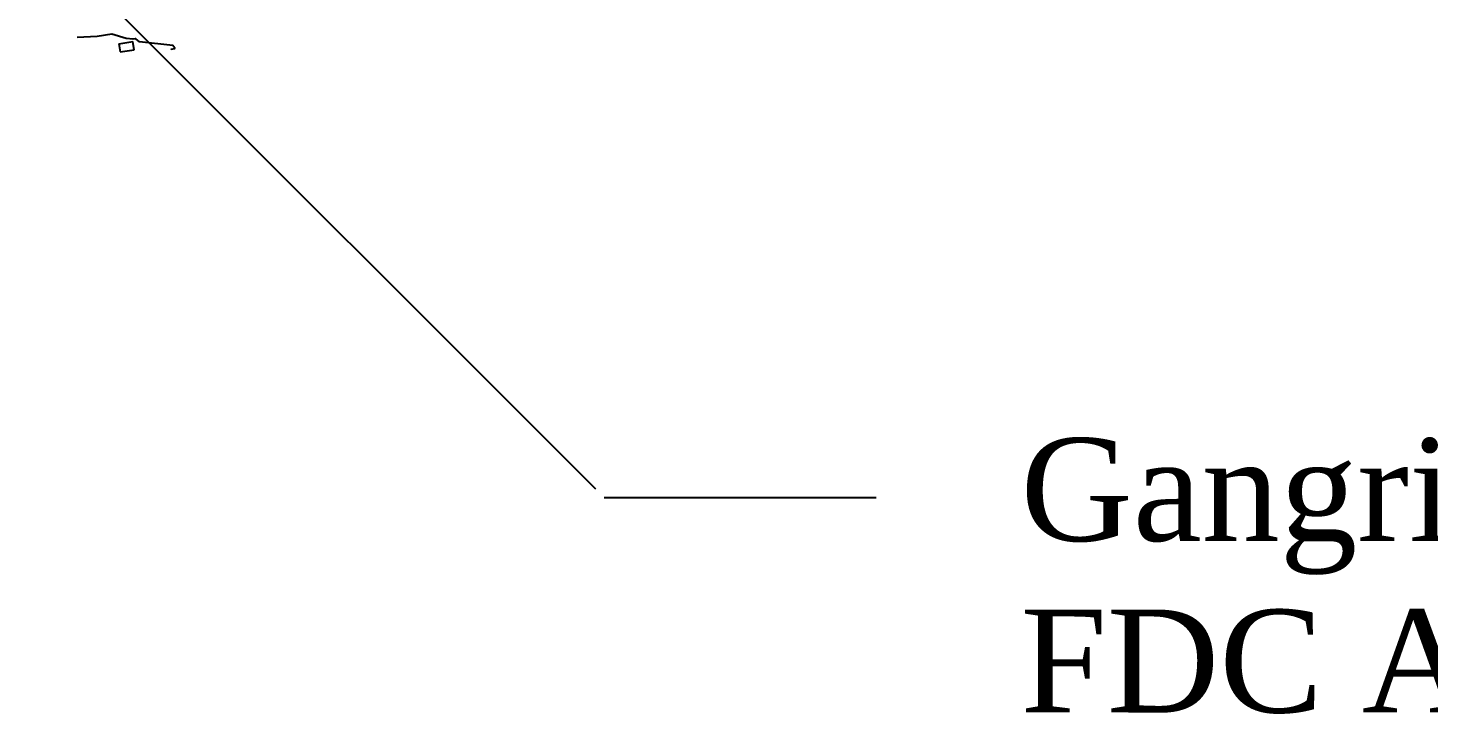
# Model space of a CAD drawing. Extents: x 13365 to 36625, y 86498 to 171760.
# Drawn here: x 14773 to 15454, y 86498 to 86831 of the extents above; entities that cross this region are included whole.
import ezdxf

# ---------------------------------------------------------------- set-up
doc = ezdxf.new("R2010")
doc.units = 0
doc.header["$LTSCALE"] = 5
doc.header["$MEASUREMENT"] = 0
doc.linetypes.add('A_CONTINUOUS_LINE', pattern=[0])
doc.linetypes.add('KERB', pattern=[16, 5, -6, 5])
for name, color, linetype in [('CONTOUR', 255, 'Continuous'), ('EXISTING BUILDING', 21, 'A_CONTINUOUS_LINE'), ('text', 7, 'Continuous')]:
    doc.layers.add(name, color=color, linetype=linetype)

msp = doc.modelspace()

# ---------------------------------------------------------------- linework, layer by layer
at = {"layer": 'CONTOUR', "color": 33, "linetype": 'A_CONTINUOUS_LINE'}
msp.add_lwpolyline([(14842.65, 86820.95), (14842.81, 86820.85), (14844.5, 86821.11), (14844.62, 86821.26), (14843.57, 86822.53), (14827.36, 86824.34), (14825.58, 86825.73), (14825.42, 86825.8), (14825.34, 86825.8), (14824.31, 86825.58), (14820.94, 86826.03), (14813.99, 86828.06), (14806.92, 86826.92), (14797.16, 86826.4)], dxfattribs=at)
at = {"layer": 'EXISTING BUILDING', "linetype": 'KERB'}
msp.add_line((14817.39, 86823.4), (14824.18, 86824.45), dxfattribs=at)
msp.add_lwpolyline([(14817.39, 86823.4), (14818.01, 86819.44), (14824.79, 86820.5), (14824.18, 86824.45)], dxfattribs=at)
at = {"layer": 'text', "linetype": 'Continuous'}
for p, q in [((14708.71, 86947.37), (15048.86, 86607.22)), ((15053.08, 86603), (15185.19, 86603))]:
    msp.add_line(p, q, dxfattribs=at)

# ---------------------------------------------------------------- texts
at = {"layer": 'text', "linetype": 'Continuous', "insert": (15255.19, 86631.86), "char_height": 50, "width": 1222.7139, "attachment_point": 1}
msp.add_mtext('{\\fTimes New Roman|b0|i0|c0|p18;Gangrithang\\PFDC Auction Yard }', dxfattribs=at)

doc.saveas('drawing.dxf')
